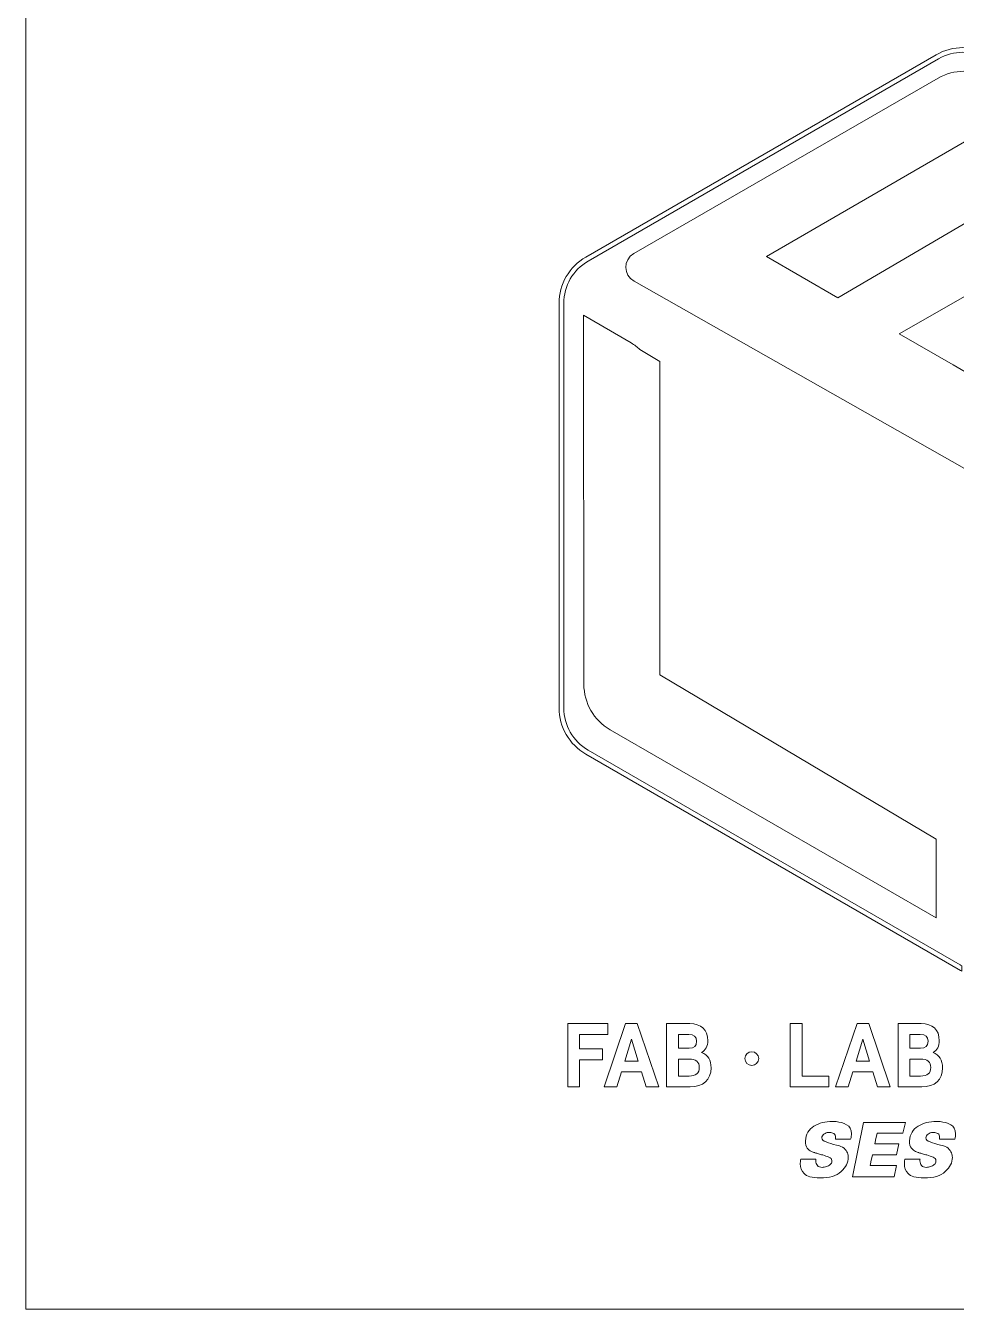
# Model space of a CAD drawing. Header units: millimetres. Extents: x -58.4 to 21.6, y 20.3 to 100.3.
# Drawn here: x -58.4 to -20.4, y 20.3 to 72.8 of the extents above; entities that cross this region are included whole.
import ezdxf

# ---------------------------------------------------------------- set-up
doc = ezdxf.new("R2010")
doc.units = ezdxf.units.MM
doc.header["$MEASUREMENT"] = 0
doc.layers.add('Camada 1', color=7, linetype='Continuous')

msp = doc.modelspace()

# ---------------------------------------------------------------- linework, layer by layer
at = {"layer": 'Camada 1', "color": 250, "lineweight": 20}
msp.add_lwpolyline([(-58.4193, 20.2811), (21.5807, 20.2811), (21.5807, 100.2811), (-58.4193, 100.2811), (-58.4193, 20.2811)], close=True, dxfattribs=at)
at = {"layer": 'Camada 1', "color": 140, "lineweight": 9}
msp.add_open_spline([(-20.1418, 34.1066), (-20.1418, 34.1066), (-20.192, 34.1372), (-20.192, 34.1372), (-20.192, 34.1372), (-20.192, 34.1372), (-20.192, 34.1372), (-20.192, 34.1372), (-35.5172, 42.9859), (-35.5172, 42.9859), (-35.5172, 42.9859), (-35.5172, 42.9859), (-35.5172, 42.9859), (-36.1907, 43.3744), (-36.6083, 44.0982), (-36.6083, 44.8745), (-36.6083, 44.8745), (-36.6083, 44.8745), (-36.6083, 44.8745), (-36.6083, 44.8745), (-36.6083, 61.4226), (-36.6083, 61.4226), (-36.6083, 61.4226), (-36.6083, 61.4226), (-36.6083, 61.4226), (-36.6083, 62.1989), (-36.1907, 62.9219), (-35.5172, 63.3104), (-35.5172, 63.3104), (-35.5172, 63.3104), (-35.5172, 63.3112), (-35.5172, 63.3112), (-21.1873, 71.5853), (-21.1873, 71.5853), (-21.1873, 71.5853), (-21.1873, 71.5853), (-21.1873, 71.5853), (-20.5146, 71.9722), (-19.6794, 71.9738), (-19.0067, 71.5853), (-19.0067, 71.5853), (-19.0067, 71.5853), (-19.0067, 71.5853), (-19.0067, 71.5853), (-3.6721, 62.7319), (-3.6721, 62.7319), (-3.6721, 62.7319), (-3.6721, 62.7319), (-3.6721, 62.7319), (-3.6721, 62.7319), (-3.8628, 62.6228), (-3.8628, 62.6228), (-3.8628, 62.6228), (-3.8628, 62.6228), (-3.8628, 62.6228), (-3.8628, 62.6228), (-19.1025, 71.4204), (-19.1025, 71.4204), (-19.1025, 71.4204), (-19.1025, 71.4212), (-19.1025, 71.4212), (-19.7163, 71.7752), (-20.4785, 71.7744), (-21.0923, 71.4204), (-21.0923, 71.4204), (-21.0923, 71.4204), (-21.0923, 71.4204), (-21.0923, 71.4204), (-35.423, 63.1463), (-35.423, 63.1463), (-35.423, 63.1463), (-35.423, 63.1463), (-35.423, 63.1463), (-36.0368, 62.7923), (-36.4199, 62.1314), (-36.4199, 61.4226), (-36.4199, 61.4226), (-36.4199, 61.4226), (-36.4199, 61.4226), (-36.4199, 61.4226), (-36.4199, 44.8745), (-36.4199, 44.8745), (-36.4199, 44.8745), (-36.4199, 44.8745), (-36.4199, 44.8745), (-36.4199, 44.1657), (-36.0368, 43.5047), (-35.423, 43.1507), (-35.423, 43.1507), (-35.423, 43.1507), (-35.423, 43.1507), (-35.423, 43.1507), (-20.2069, 34.3657), (-20.2069, 34.3657), (-20.2069, 34.3657), (-20.2069, 34.3657), (-20.2069, 34.3657), (-20.2069, 34.3657), (-20.192, 34.3562), (-20.192, 34.3562), (-20.192, 34.3562), (-20.192, 34.3562), (-20.192, 34.3562), (-20.192, 34.3562), (-20.1394, 34.3264), (-20.1394, 34.3264), (-20.1394, 34.3264), (-20.1394, 34.3264), (-20.1394, 34.3264), (-20.1394, 34.3264), (-20.1418, 34.1066), (-20.1418, 34.1066)], degree=3, knots=[0, 0, 0, 0, 0.027027, 0.027027, 0.027027, 0.0540541, 0.0540541, 0.0540541, 0.0810811, 0.0810811, 0.0810811, 0.1081081, 0.1081081, 0.1081081, 0.1351351, 0.1351351, 0.1351351, 0.1621622, 0.1621622, 0.1621622, 0.1891892, 0.1891892, 0.1891892, 0.2162162, 0.2162162, 0.2162162, 0.2432432, 0.2432432, 0.2432432, 0.2702703, 0.2702703, 0.2702703, 0.2972973, 0.2972973, 0.2972973, 0.3243243, 0.3243243, 0.3243243, 0.3513514, 0.3513514, 0.3513514, 0.3783784, 0.3783784, 0.3783784, 0.4054054, 0.4054054, 0.4054054, 0.4324324, 0.4324324, 0.4324324, 0.4594595, 0.4594595, 0.4594595, 0.4864865, 0.4864865, 0.4864865, 0.5135135, 0.5135135, 0.5135135, 0.5405405, 0.5405405, 0.5405405, 0.5675676, 0.5675676, 0.5675676, 0.5945946, 0.5945946, 0.5945946, 0.6216216, 0.6216216, 0.6216216, 0.6486486, 0.6486486, 0.6486486, 0.6756757, 0.6756757, 0.6756757, 0.7027027, 0.7027027, 0.7027027, 0.7297297, 0.7297297, 0.7297297, 0.7567568, 0.7567568, 0.7567568, 0.7837838, 0.7837838, 0.7837838, 0.8108108, 0.8108108, 0.8108108, 0.8378378, 0.8378378, 0.8378378, 0.8648649, 0.8648649, 0.8648649, 0.8918919, 0.8918919, 0.8918919, 0.9189189, 0.9189189, 0.9189189, 0.9459459, 0.9459459, 0.9459459, 0.972973, 0.972973, 0.972973, 1, 1, 1, 1], dxfattribs=at)
at = {"layer": 'Camada 1', "color": 240, "lineweight": 9}
for points, knots in [([(-19.2618, 58.1879), (-19.2618, 58.1879), (-20.4997, 58.9029), (-20.4997, 58.9029), (-20.4997, 58.9029), (-20.4997, 58.9029), (-20.4997, 58.9029), (-20.4997, 58.9029), (-20.502, 58.9045), (-20.502, 58.9045), (-20.502, 58.9045), (-20.502, 58.9045), (-20.502, 58.9045), (-20.502, 58.9045), (-22.7054, 60.1761), (-22.7054, 60.1761), (-22.7054, 60.1761), (-22.7054, 60.1761), (-22.7054, 60.1761), (-22.7054, 60.1761), (-15.9769, 64.0176), (-15.9769, 64.0176), (-15.9769, 64.0176), (-15.9769, 64.0176), (-15.9769, 64.0184), (-15.9769, 64.0184), (-18.5656, 65.5388), (-18.5656, 65.5388), (-18.5656, 65.5388), (-18.5656, 65.5388), (-18.5656, 65.5388), (-18.5664, 65.5388), (-18.6119, 65.4957), (-18.6119, 65.4957), (-18.6119, 65.4957), (-18.6119, 65.4957), (-18.6119, 65.4957), (-18.6174, 65.4988), (-18.6205, 65.502), (-18.6253, 65.5043), (-18.6253, 65.5043), (-18.6253, 65.5043), (-18.6253, 65.5043), (-18.6253, 65.5043), (-18.5656, 65.5388), (-18.5656, 65.5388), (-18.5656, 65.5388), (-18.5656, 65.5388), (-18.5664, 65.5388), (-18.5664, 65.5388), (-25.2086, 61.6385), (-25.2086, 61.6385), (-25.2086, 61.6385), (-25.2086, 61.6385), (-25.2093, 61.6385), (-25.2093, 61.6385), (-28.1348, 63.3332), (-28.1348, 63.3332), (-28.1348, 63.3332), (-28.1348, 63.3332), (-28.1348, 63.3332), (-28.1348, 63.3332), (-17.2752, 69.6182), (-17.2752, 69.6182), (-17.2752, 69.6182), (-17.2752, 69.6182), (-17.2752, 69.6182), (-17.2752, 69.6182), (-19.0154, 70.6268), (-19.0154, 70.6268), (-19.0154, 70.6268), (-19.0154, 70.6268), (-19.0154, 70.6268), (-19.6598, 71.002), (-20.4565, 71.0036), (-21.1033, 70.6308), (-21.1033, 70.6308), (-21.1033, 70.6308), (-21.1033, 70.6308), (-21.1033, 70.6308), (-33.558, 63.4525), (-33.558, 63.4525), (-33.558, 63.4525), (-33.558, 63.4525), (-33.558, 63.4525), (-33.9944, 63.2005), (-33.9842, 62.5678), (-33.5415, 62.3284), (-33.5415, 62.3284), (-33.5415, 62.3284), (-33.5415, 62.3284), (-33.5415, 62.3284), (-19.6292, 54.439), (-19.6292, 54.439), (-19.6292, 54.439), (-19.6292, 54.439), (-19.6292, 54.4398), (-19.6292, 54.4398), (-16.2594, 56.3982), (-16.2594, 56.3982), (-16.2594, 56.3982), (-16.2594, 56.3982), (-16.2594, 56.3982), (-16.2594, 56.3982), (-19.0562, 58.0497), (-19.0562, 58.0497), (-19.0562, 58.0497), (-19.0562, 58.0497), (-19.0562, 58.0497), (-19.1213, 58.0984), (-19.1881, 58.1455), (-19.2618, 58.1879)], [0, 0, 0, 0, 0.027027, 0.027027, 0.027027, 0.0540541, 0.0540541, 0.0540541, 0.0810811, 0.0810811, 0.0810811, 0.1081081, 0.1081081, 0.1081081, 0.1351351, 0.1351351, 0.1351351, 0.1621622, 0.1621622, 0.1621622, 0.1891892, 0.1891892, 0.1891892, 0.2162162, 0.2162162, 0.2162162, 0.2432432, 0.2432432, 0.2432432, 0.2702703, 0.2702703, 0.2702703, 0.2972973, 0.2972973, 0.2972973, 0.3243243, 0.3243243, 0.3243243, 0.3513514, 0.3513514, 0.3513514, 0.3783784, 0.3783784, 0.3783784, 0.4054054, 0.4054054, 0.4054054, 0.4324324, 0.4324324, 0.4324324, 0.4594595, 0.4594595, 0.4594595, 0.4864865, 0.4864865, 0.4864865, 0.5135135, 0.5135135, 0.5135135, 0.5405405, 0.5405405, 0.5405405, 0.5675676, 0.5675676, 0.5675676, 0.5945946, 0.5945946, 0.5945946, 0.6216216, 0.6216216, 0.6216216, 0.6486486, 0.6486486, 0.6486486, 0.6756757, 0.6756757, 0.6756757, 0.7027027, 0.7027027, 0.7027027, 0.7297297, 0.7297297, 0.7297297, 0.7567568, 0.7567568, 0.7567568, 0.7837838, 0.7837838, 0.7837838, 0.8108108, 0.8108108, 0.8108108, 0.8378378, 0.8378378, 0.8378378, 0.8648649, 0.8648649, 0.8648649, 0.8918919, 0.8918919, 0.8918919, 0.9189189, 0.9189189, 0.9189189, 0.9459459, 0.9459459, 0.9459459, 0.972973, 0.972973, 0.972973, 1, 1, 1, 1]), ([(-36.2488, 31.9645), (-36.2488, 31.9645), (-34.6114, 31.9645), (-34.6114, 31.9645), (-34.6114, 31.9645), (-34.6114, 31.9645), (-34.6114, 31.9645), (-34.6114, 31.9645), (-34.6114, 31.5218), (-34.6114, 31.5218), (-34.6114, 31.5218), (-34.6114, 31.5218), (-34.6114, 31.5218), (-34.6114, 31.5218), (-35.7684, 31.5218), (-35.7684, 31.5218), (-35.7684, 31.5218), (-35.7684, 31.5218), (-35.7684, 31.5218), (-35.7684, 31.5218), (-35.7684, 30.93), (-35.7684, 30.93), (-35.7684, 30.93), (-35.7684, 30.93), (-35.7684, 30.93), (-35.7684, 30.93), (-34.8374, 30.93), (-34.8374, 30.93), (-34.8374, 30.93), (-34.8374, 30.93), (-34.8374, 30.93), (-34.8374, 30.93), (-34.8374, 30.4865), (-34.8374, 30.4865), (-34.8374, 30.4865), (-34.8374, 30.4865), (-34.8374, 30.4865), (-34.8374, 30.4865), (-35.7684, 30.4865), (-35.7684, 30.4865), (-35.7684, 30.4865), (-35.7684, 30.4865), (-35.7684, 30.4865), (-35.7684, 30.4865), (-35.7684, 29.3781), (-35.7684, 29.3781), (-35.7684, 29.3781), (-35.7684, 29.3781), (-35.7684, 29.3781), (-35.7684, 29.3781), (-36.2488, 29.3781), (-36.2488, 29.3781), (-36.2488, 29.3781), (-36.2488, 29.3781), (-36.2488, 29.3781), (-36.2488, 29.3781), (-36.2488, 31.9645), (-36.2488, 31.9645)], [0, 0, 0, 0, 0.0526316, 0.0526316, 0.0526316, 0.1052632, 0.1052632, 0.1052632, 0.1578947, 0.1578947, 0.1578947, 0.2105263, 0.2105263, 0.2105263, 0.2631579, 0.2631579, 0.2631579, 0.3157895, 0.3157895, 0.3157895, 0.3684211, 0.3684211, 0.3684211, 0.4210526, 0.4210526, 0.4210526, 0.4736842, 0.4736842, 0.4736842, 0.5263158, 0.5263158, 0.5263158, 0.5789474, 0.5789474, 0.5789474, 0.6315789, 0.6315789, 0.6315789, 0.6842105, 0.6842105, 0.6842105, 0.7368421, 0.7368421, 0.7368421, 0.7894737, 0.7894737, 0.7894737, 0.8421053, 0.8421053, 0.8421053, 0.8947368, 0.8947368, 0.8947368, 0.9473684, 0.9473684, 0.9473684, 1, 1, 1, 1]), ([(-33.0517, 29.3781), (-33.0517, 29.3781), (-33.2401, 29.988), (-33.2401, 29.988), (-33.2401, 29.988), (-33.2401, 29.988), (-33.2401, 29.988), (-33.2401, 29.988), (-34.0604, 29.988), (-34.0604, 29.988), (-34.0604, 29.988), (-34.0611, 29.988), (-34.0611, 29.988), (-34.0611, 29.988), (-34.2495, 29.3781), (-34.2495, 29.3781), (-34.2495, 29.3781), (-34.2495, 29.3781), (-34.2495, 29.3781), (-34.2495, 29.3781), (-34.7668, 29.3781), (-34.7668, 29.3781), (-34.7668, 29.3781), (-34.7668, 29.3781), (-34.7668, 29.3781), (-34.7668, 29.3781), (-33.8908, 31.9645), (-33.8908, 31.9645), (-33.8908, 31.9645), (-33.8908, 31.9645), (-33.8908, 31.9645), (-33.8908, 31.9645), (-33.4104, 31.9645), (-33.4104, 31.9645), (-33.4104, 31.9645), (-33.4104, 31.9645), (-33.4104, 31.9645), (-33.4104, 31.9645), (-32.5344, 29.3781), (-32.5344, 29.3781), (-32.5344, 29.3781), (-32.5344, 29.3781), (-32.5344, 29.3781), (-32.5344, 29.3781), (-33.0517, 29.3781), (-33.0517, 29.3781)], [0, 0, 0, 0, 0.0666667, 0.0666667, 0.0666667, 0.1333333, 0.1333333, 0.1333333, 0.2, 0.2, 0.2, 0.2666667, 0.2666667, 0.2666667, 0.3333333, 0.3333333, 0.3333333, 0.4, 0.4, 0.4, 0.4666667, 0.4666667, 0.4666667, 0.5333333, 0.5333333, 0.5333333, 0.6, 0.6, 0.6, 0.6666667, 0.6666667, 0.6666667, 0.7333333, 0.7333333, 0.7333333, 0.8, 0.8, 0.8, 0.8666667, 0.8666667, 0.8666667, 0.9333333, 0.9333333, 0.9333333, 1, 1, 1, 1]), ([(-32.2126, 31.9645), (-32.2126, 31.9645), (-31.2667, 31.9645), (-31.2667, 31.9645), (-31.2667, 31.9645), (-31.2667, 31.9645), (-31.2667, 31.9645), (-30.8123, 31.9645), (-30.5273, 31.7251), (-30.5273, 31.2667), (-30.5273, 31.2667), (-30.5273, 31.2667), (-30.5273, 31.2667), (-30.5281, 31.0555), (-30.62, 30.875), (-30.7824, 30.7895), (-30.7824, 30.7895), (-30.7824, 30.7895), (-30.7824, 30.7895), (-30.5242, 30.6827), (-30.3947, 30.4716), (-30.3947, 30.1576), (-30.3947, 30.1576), (-30.3947, 30.1576), (-30.3947, 30.1576), (-30.3947, 29.6591), (-30.7157, 29.3781), (-31.2479, 29.3781), (-31.2479, 29.3781), (-31.2479, 29.3781), (-31.2487, 29.3781), (-31.2487, 29.3781), (-32.2126, 29.3781), (-32.2126, 29.3781), (-32.2126, 29.3781), (-32.2126, 29.3781), (-32.2126, 29.3781), (-32.2126, 29.3781), (-32.2126, 31.9645), (-32.2126, 31.9645)], [0, 0, 0, 0, 0.0769231, 0.0769231, 0.0769231, 0.1538462, 0.1538462, 0.1538462, 0.2307692, 0.2307692, 0.2307692, 0.3076923, 0.3076923, 0.3076923, 0.3846154, 0.3846154, 0.3846154, 0.4615385, 0.4615385, 0.4615385, 0.5384615, 0.5384615, 0.5384615, 0.6153846, 0.6153846, 0.6153846, 0.6923077, 0.6923077, 0.6923077, 0.7692308, 0.7692308, 0.7692308, 0.8461538, 0.8461538, 0.8461538, 0.9230769, 0.9230769, 0.9230769, 1, 1, 1, 1]), ([(-31.7322, 31.5218), (-31.7322, 31.5218), (-31.7322, 31.5218), (-31.7322, 31.5218), (-31.7322, 31.5218), (-31.7322, 31.5218), (-31.7322, 31.5218), (-31.7322, 31.5218), (-31.7322, 30.9598), (-31.7322, 30.9598), (-31.7322, 30.9598), (-31.7322, 30.9598), (-31.7322, 30.9598), (-31.7322, 30.9598), (-31.2927, 30.9598), (-31.2927, 30.9598), (-31.2927, 30.9598), (-31.2927, 30.9598), (-31.2927, 30.9598), (-31.0894, 30.9598), (-30.9897, 31.0375), (-30.9897, 31.2408), (-30.9897, 31.2408), (-30.9897, 31.2408), (-30.9897, 31.2408), (-30.9897, 31.4441), (-31.0933, 31.5218), (-31.3036, 31.5218), (-31.3036, 31.5218), (-31.3036, 31.5218), (-31.3036, 31.5218), (-31.3036, 31.5218), (-31.7322, 31.5218), (-31.7322, 31.5218)], [0, 0, 0, 0, 0.0909091, 0.0909091, 0.0909091, 0.1818182, 0.1818182, 0.1818182, 0.2727273, 0.2727273, 0.2727273, 0.3636364, 0.3636364, 0.3636364, 0.4545455, 0.4545455, 0.4545455, 0.5454545, 0.5454545, 0.5454545, 0.6363636, 0.6363636, 0.6363636, 0.7272727, 0.7272727, 0.7272727, 0.8181818, 0.8181818, 0.8181818, 0.9090909, 0.9090909, 0.9090909, 1, 1, 1, 1]), ([(-27.1568, 31.9645), (-27.1568, 31.9645), (-26.6764, 31.9645), (-26.6764, 31.9645), (-26.6764, 31.9645), (-26.6764, 31.9645), (-26.6764, 31.9645), (-26.6764, 31.9645), (-26.6764, 29.8216), (-26.6764, 29.8216), (-26.6764, 29.8216), (-26.6764, 29.8216), (-26.6764, 29.8216), (-26.6764, 29.8216), (-25.5791, 29.8216), (-25.5791, 29.8216), (-25.5791, 29.8216), (-25.5791, 29.8216), (-25.5791, 29.8216), (-25.5791, 29.8216), (-25.5791, 29.3781), (-25.5791, 29.3781), (-25.5791, 29.3781), (-25.5791, 29.3781), (-25.5791, 29.3781), (-25.5791, 29.3781), (-27.1568, 29.3781), (-27.1568, 29.3781), (-27.1568, 29.3781), (-27.1568, 29.3781), (-27.1568, 29.3781), (-27.1568, 29.3781), (-27.1568, 31.9645), (-27.1568, 31.9645)], [0, 0, 0, 0, 0.0909091, 0.0909091, 0.0909091, 0.1818182, 0.1818182, 0.1818182, 0.2727273, 0.2727273, 0.2727273, 0.3636364, 0.3636364, 0.3636364, 0.4545455, 0.4545455, 0.4545455, 0.5454545, 0.5454545, 0.5454545, 0.6363636, 0.6363636, 0.6363636, 0.7272727, 0.7272727, 0.7272727, 0.8181818, 0.8181818, 0.8181818, 0.9090909, 0.9090909, 0.9090909, 1, 1, 1, 1]), ([(-23.5869, 29.3781), (-23.5869, 29.3781), (-23.7753, 29.988), (-23.7753, 29.988), (-23.7753, 29.988), (-23.7753, 29.988), (-23.7753, 29.988), (-23.7753, 29.988), (-24.5955, 29.988), (-24.5955, 29.988), (-24.5955, 29.988), (-24.5955, 29.988), (-24.5955, 29.988), (-24.5955, 29.988), (-24.7839, 29.3781), (-24.7839, 29.3781), (-24.7839, 29.3781), (-24.7839, 29.3781), (-24.7839, 29.3781), (-24.7839, 29.3781), (-25.3012, 29.3781), (-25.3012, 29.3781), (-25.3012, 29.3781), (-25.3012, 29.3781), (-25.3012, 29.3781), (-25.3012, 29.3781), (-24.426, 31.9645), (-24.426, 31.9645), (-24.426, 31.9645), (-24.426, 31.9645), (-24.426, 31.9645), (-24.426, 31.9645), (-23.9456, 31.9645), (-23.9456, 31.9645), (-23.9456, 31.9645), (-23.9456, 31.9645), (-23.9456, 31.9645), (-23.9456, 31.9645), (-23.0696, 29.3781), (-23.0696, 29.3781), (-23.0696, 29.3781), (-23.0696, 29.3781), (-23.0696, 29.3781), (-23.0696, 29.3781), (-23.5869, 29.3781), (-23.5869, 29.3781)], [0, 0, 0, 0, 0.0666667, 0.0666667, 0.0666667, 0.1333333, 0.1333333, 0.1333333, 0.2, 0.2, 0.2, 0.2666667, 0.2666667, 0.2666667, 0.3333333, 0.3333333, 0.3333333, 0.4, 0.4, 0.4, 0.4666667, 0.4666667, 0.4666667, 0.5333333, 0.5333333, 0.5333333, 0.6, 0.6, 0.6, 0.6666667, 0.6666667, 0.6666667, 0.7333333, 0.7333333, 0.7333333, 0.8, 0.8, 0.8, 0.8666667, 0.8666667, 0.8666667, 0.9333333, 0.9333333, 0.9333333, 1, 1, 1, 1]), ([(-22.7478, 31.9645), (-22.7478, 31.9645), (-21.8019, 31.9645), (-21.8019, 31.9645), (-21.8019, 31.9645), (-21.8019, 31.9645), (-21.8019, 31.9645), (-21.3474, 31.9645), (-21.0625, 31.7251), (-21.0625, 31.2667), (-21.0625, 31.2667), (-21.0625, 31.2667), (-21.0625, 31.2667), (-21.0625, 31.0555), (-21.1551, 30.875), (-21.3176, 30.7895), (-21.3176, 30.7895), (-21.3176, 30.7895), (-21.3176, 30.7895), (-21.0586, 30.6827), (-20.9298, 30.4716), (-20.9298, 30.1576), (-20.9298, 30.1576), (-20.9298, 30.1576), (-20.9298, 30.1576), (-20.9298, 29.6591), (-21.2509, 29.3781), (-21.7831, 29.3781), (-21.7831, 29.3781), (-21.7831, 29.3781), (-21.7831, 29.3781), (-21.7831, 29.3781), (-22.7478, 29.3781), (-22.7478, 29.3781), (-22.7478, 29.3781), (-22.7478, 29.3781), (-22.7478, 29.3781), (-22.7478, 29.3781), (-22.7478, 31.9645), (-22.7478, 31.9645)], [0, 0, 0, 0, 0.0769231, 0.0769231, 0.0769231, 0.1538462, 0.1538462, 0.1538462, 0.2307692, 0.2307692, 0.2307692, 0.3076923, 0.3076923, 0.3076923, 0.3846154, 0.3846154, 0.3846154, 0.4615385, 0.4615385, 0.4615385, 0.5384615, 0.5384615, 0.5384615, 0.6153846, 0.6153846, 0.6153846, 0.6923077, 0.6923077, 0.6923077, 0.7692308, 0.7692308, 0.7692308, 0.8461538, 0.8461538, 0.8461538, 0.9230769, 0.9230769, 0.9230769, 1, 1, 1, 1]), ([(-22.2674, 31.5218), (-22.2674, 31.5218), (-22.2674, 31.5218), (-22.2674, 31.5218), (-22.2674, 31.5218), (-22.2674, 31.5218), (-22.2674, 31.5218), (-22.2674, 31.5218), (-22.2674, 30.9598), (-22.2674, 30.9598), (-22.2674, 30.9598), (-22.2674, 30.9598), (-22.2674, 30.9598), (-22.2674, 30.9598), (-21.8278, 30.9598), (-21.8278, 30.9598), (-21.8278, 30.9598), (-21.8278, 30.9598), (-21.8278, 30.9598), (-21.6245, 30.9598), (-21.5248, 31.0375), (-21.5248, 31.2408), (-21.5248, 31.2408), (-21.5248, 31.2408), (-21.5248, 31.2408), (-21.5248, 31.4441), (-21.6277, 31.5218), (-21.8388, 31.5218), (-21.8388, 31.5218), (-21.8388, 31.5218), (-21.8388, 31.5218), (-21.8388, 31.5218), (-22.2674, 31.5218), (-22.2674, 31.5218)], [0, 0, 0, 0, 0.0909091, 0.0909091, 0.0909091, 0.1818182, 0.1818182, 0.1818182, 0.2727273, 0.2727273, 0.2727273, 0.3636364, 0.3636364, 0.3636364, 0.4545455, 0.4545455, 0.4545455, 0.5454545, 0.5454545, 0.5454545, 0.6363636, 0.6363636, 0.6363636, 0.7272727, 0.7272727, 0.7272727, 0.8181818, 0.8181818, 0.8181818, 0.9090909, 0.9090909, 0.9090909, 1, 1, 1, 1]), ([(-33.6506, 31.3295), (-33.6506, 31.3295), (-33.6506, 31.3295), (-33.6506, 31.3295), (-33.6506, 31.3295), (-33.6506, 31.3295), (-33.6506, 31.3295), (-33.6506, 31.3295), (-33.9238, 30.4315), (-33.9238, 30.4315), (-33.9238, 30.4315), (-33.9238, 30.4315), (-33.9238, 30.4315), (-33.9238, 30.4315), (-33.3775, 30.4315), (-33.3775, 30.4315), (-33.3775, 30.4315), (-33.3775, 30.4315), (-33.3775, 30.4315), (-33.3775, 30.4315), (-33.6506, 31.3295), (-33.6506, 31.3295)], [0, 0, 0, 0, 0.1428571, 0.1428571, 0.1428571, 0.2857143, 0.2857143, 0.2857143, 0.4285714, 0.4285714, 0.4285714, 0.5714286, 0.5714286, 0.5714286, 0.7142857, 0.7142857, 0.7142857, 0.8571429, 0.8571429, 0.8571429, 1, 1, 1, 1]), ([(-24.1858, 31.3295), (-24.1858, 31.3295), (-24.1858, 31.3295), (-24.1858, 31.3295), (-24.1858, 31.3295), (-24.1858, 31.3295), (-24.1858, 31.3295), (-24.1858, 31.3295), (-24.4589, 30.4315), (-24.4589, 30.4315), (-24.4589, 30.4315), (-24.4589, 30.4315), (-24.4589, 30.4315), (-24.4589, 30.4315), (-23.9118, 30.4315), (-23.9118, 30.4315), (-23.9118, 30.4315), (-23.9118, 30.4315), (-23.9118, 30.4315), (-23.9118, 30.4315), (-24.1858, 31.3295), (-24.1858, 31.3295)], [0, 0, 0, 0, 0.1428571, 0.1428571, 0.1428571, 0.2857143, 0.2857143, 0.2857143, 0.4285714, 0.4285714, 0.4285714, 0.5714286, 0.5714286, 0.5714286, 0.7142857, 0.7142857, 0.7142857, 0.8571429, 0.8571429, 0.8571429, 1, 1, 1, 1]), ([(-31.7322, 30.5163), (-31.7322, 30.5163), (-31.7322, 30.5163), (-31.7322, 30.5163), (-31.7322, 30.5163), (-31.7322, 30.5163), (-31.7322, 30.5163), (-31.7322, 30.5163), (-31.7322, 29.8216), (-31.7322, 29.8216), (-31.7322, 29.8216), (-31.7322, 29.8216), (-31.7322, 29.8216), (-31.7322, 29.8216), (-31.2927, 29.8216), (-31.2927, 29.8216), (-31.2927, 29.8216), (-31.2927, 29.8216), (-31.2927, 29.8216), (-31.0156, 29.8216), (-30.8751, 29.9362), (-30.8751, 30.1693), (-30.8751, 30.1693), (-30.8751, 30.1693), (-30.8751, 30.1693), (-30.8751, 30.4017), (-31.0156, 30.5163), (-31.2927, 30.5163), (-31.2927, 30.5163), (-31.2927, 30.5163), (-31.2927, 30.5163), (-31.2927, 30.5163), (-31.7322, 30.5163), (-31.7322, 30.5163)], [0, 0, 0, 0, 0.0909091, 0.0909091, 0.0909091, 0.1818182, 0.1818182, 0.1818182, 0.2727273, 0.2727273, 0.2727273, 0.3636364, 0.3636364, 0.3636364, 0.4545455, 0.4545455, 0.4545455, 0.5454545, 0.5454545, 0.5454545, 0.6363636, 0.6363636, 0.6363636, 0.7272727, 0.7272727, 0.7272727, 0.8181818, 0.8181818, 0.8181818, 0.9090909, 0.9090909, 0.9090909, 1, 1, 1, 1]), ([(-28.4488, 30.5328), (-28.4488, 30.3781), (-28.5736, 30.2526), (-28.729, 30.2526), (-28.729, 30.2526), (-28.729, 30.2526), (-28.729, 30.2526), (-28.8844, 30.2526), (-29.01, 30.3781), (-29.01, 30.5328), (-29.01, 30.5328), (-29.01, 30.5336), (-29.01, 30.5336), (-29.01, 30.6882), (-28.8844, 30.8138), (-28.729, 30.8138), (-28.729, 30.8138), (-28.729, 30.8138), (-28.729, 30.8138), (-28.5736, 30.8138), (-28.4488, 30.6882), (-28.4488, 30.5328)], [0, 0, 0, 0, 0.1428571, 0.1428571, 0.1428571, 0.2857143, 0.2857143, 0.2857143, 0.4285714, 0.4285714, 0.4285714, 0.5714286, 0.5714286, 0.5714286, 0.7142857, 0.7142857, 0.7142857, 0.8571429, 0.8571429, 0.8571429, 1, 1, 1, 1]), ([(-22.2674, 30.5163), (-22.2674, 30.5163), (-22.2674, 30.5163), (-22.2674, 30.5163), (-22.2674, 30.5163), (-22.2674, 30.5163), (-22.2674, 30.5163), (-22.2674, 30.5163), (-22.2674, 29.8216), (-22.2674, 29.8216), (-22.2674, 29.8216), (-22.2674, 29.8216), (-22.2674, 29.8216), (-22.2674, 29.8216), (-21.8278, 29.8216), (-21.8278, 29.8216), (-21.8278, 29.8216), (-21.8278, 29.8216), (-21.8278, 29.8216), (-21.5507, 29.8216), (-21.4102, 29.9362), (-21.4102, 30.1693), (-21.4102, 30.1693), (-21.4102, 30.1693), (-21.4102, 30.1693), (-21.4102, 30.4017), (-21.5507, 30.5163), (-21.8278, 30.5163), (-21.8278, 30.5163), (-21.8278, 30.5163), (-21.8278, 30.5163), (-21.8278, 30.5163), (-22.2674, 30.5163), (-22.2674, 30.5163)], [0, 0, 0, 0, 0.0909091, 0.0909091, 0.0909091, 0.1818182, 0.1818182, 0.1818182, 0.2727273, 0.2727273, 0.2727273, 0.3636364, 0.3636364, 0.3636364, 0.4545455, 0.4545455, 0.4545455, 0.5454545, 0.5454545, 0.5454545, 0.6363636, 0.6363636, 0.6363636, 0.7272727, 0.7272727, 0.7272727, 0.8181818, 0.8181818, 0.8181818, 0.9090909, 0.9090909, 0.9090909, 1, 1, 1, 1])]:
    msp.add_open_spline(points, degree=3, knots=knots, dxfattribs=at)
at = {"layer": 'Camada 1', "color": 114, "lineweight": 9}
msp.add_open_spline([(-32.4905, 46.2301), (-32.4905, 46.2301), (-32.4905, 59.0403), (-32.4905, 59.0403), (-32.4905, 59.0403), (-32.4905, 59.0403), (-32.4905, 59.0403), (-32.4905, 59.0403), (-33.3021, 59.5309), (-33.3021, 59.5309), (-33.3021, 59.5309), (-33.3021, 59.5309), (-33.3021, 59.5309), (-33.4104, 59.6314), (-33.5297, 59.7224), (-33.66, 59.7986), (-33.66, 59.7986), (-33.66, 59.7986), (-33.66, 59.7986), (-33.66, 59.7986), (-35.6153, 60.932), (-35.6153, 60.932), (-35.6153, 60.932), (-35.6153, 60.932), (-35.6153, 60.932), (-35.6153, 60.932), (-35.5957, 45.8384), (-35.5957, 45.8384), (-35.5957, 45.8384), (-35.5957, 45.8384), (-35.5957, 45.8384), (-35.5957, 45.0738), (-35.1867, 44.3682), (-34.5258, 43.9851), (-34.5258, 43.9851), (-34.5258, 43.9851), (-34.5258, 43.9851), (-34.5258, 43.9851), (-21.1936, 36.288), (-21.1936, 36.288), (-21.1936, 36.288), (-21.1936, 36.288), (-21.1936, 36.2888), (-21.1936, 36.2888), (-21.1936, 39.5023), (-21.1936, 39.5023), (-21.1936, 39.5023), (-21.1936, 39.5023), (-21.1936, 39.5023), (-21.1936, 39.5023), (-32.4905, 46.2301), (-32.4905, 46.2301)], degree=3, knots=[0, 0, 0, 0, 0.0588235, 0.0588235, 0.0588235, 0.1176471, 0.1176471, 0.1176471, 0.1764706, 0.1764706, 0.1764706, 0.2352941, 0.2352941, 0.2352941, 0.2941176, 0.2941176, 0.2941176, 0.3529412, 0.3529412, 0.3529412, 0.4117647, 0.4117647, 0.4117647, 0.4705882, 0.4705882, 0.4705882, 0.5294118, 0.5294118, 0.5294118, 0.5882353, 0.5882353, 0.5882353, 0.6470588, 0.6470588, 0.6470588, 0.7058824, 0.7058824, 0.7058824, 0.7647059, 0.7647059, 0.7647059, 0.8235294, 0.8235294, 0.8235294, 0.8823529, 0.8823529, 0.8823529, 0.9411765, 0.9411765, 0.9411765, 1, 1, 1, 1], dxfattribs=at)
at = {"layer": 'Camada 1', "color": 250, "lineweight": 9}
for points, knots in [([(-26.539, 27.1709), (-26.5163, 27.4456), (-26.3985, 27.6458), (-26.1866, 27.7721), (-26.1866, 27.7721), (-26.1866, 27.7729), (-26.1866, 27.7729), (-25.9731, 27.8993), (-25.7227, 27.9621), (-25.4331, 27.9621), (-25.4331, 27.9621), (-25.4331, 27.9621), (-25.4331, 27.9621), (-25.4087, 27.9621), (-25.3836, 27.9613), (-25.3585, 27.9605), (-25.3585, 27.9605), (-25.3585, 27.9605), (-25.3585, 27.9605), (-25.3326, 27.959), (-25.3075, 27.9574), (-25.2831, 27.9558), (-25.2831, 27.9558), (-25.2831, 27.9558), (-25.2831, 27.9558), (-25.1261, 27.944), (-24.9825, 27.9024), (-24.853, 27.8318), (-24.853, 27.8318), (-24.853, 27.8318), (-24.853, 27.8318), (-24.7219, 27.7619), (-24.656, 27.6379), (-24.6536, 27.4613), (-24.6536, 27.4613), (-24.6536, 27.4613), (-24.6536, 27.4613), (-24.6536, 27.4283), (-24.6567, 27.3938), (-24.6615, 27.3569), (-24.6615, 27.3569), (-24.6615, 27.3569), (-24.6615, 27.3569), (-24.667, 27.32), (-24.6748, 27.2815), (-24.6874, 27.2407), (-24.6874, 27.2407), (-24.6874, 27.2407), (-24.6874, 27.2407), (-24.6874, 27.2407), (-25.3137, 27.2439), (-25.3137, 27.2439), (-25.3137, 27.2439), (-25.3137, 27.2439), (-25.3137, 27.2439), (-25.3098, 27.2564), (-25.3075, 27.2682), (-25.3059, 27.2808), (-25.3059, 27.2808), (-25.3059, 27.2808), (-25.3059, 27.2808), (-25.3051, 27.2925), (-25.3051, 27.3035), (-25.3051, 27.3145), (-25.3051, 27.3145), (-25.3051, 27.3145), (-25.3051, 27.3145), (-25.3028, 27.3852), (-25.3271, 27.437), (-25.3773, 27.4684), (-25.3773, 27.4684), (-25.3781, 27.4684), (-25.3781, 27.4684), (-25.4291, 27.5005), (-25.4872, 27.5155), (-25.5524, 27.5155), (-25.5524, 27.5155), (-25.5524, 27.5155), (-25.5524, 27.5155), (-25.5524, 27.5155), (-25.5704, 27.5155), (-25.5704, 27.5155), (-25.5704, 27.5155), (-25.5704, 27.5155), (-25.5704, 27.5155), (-25.5704, 27.5155), (-25.5916, 27.5155), (-25.5916, 27.5155), (-25.5916, 27.5155), (-25.5916, 27.5155), (-25.5916, 27.5155), (-25.6591, 27.51), (-25.7219, 27.4872), (-25.78, 27.4472), (-25.78, 27.4472), (-25.78, 27.4472), (-25.78, 27.4472), (-25.8381, 27.4071), (-25.8671, 27.3553), (-25.8671, 27.2902), (-25.8671, 27.2902), (-25.8671, 27.2902), (-25.8671, 27.2902), (-25.8671, 27.2282), (-25.8083, 27.174), (-25.6913, 27.1261), (-25.6913, 27.1261), (-25.6913, 27.1261), (-25.6913, 27.1261), (-25.5743, 27.0782), (-25.4323, 27.0359), (-25.2651, 26.999), (-25.2651, 26.999), (-25.2651, 26.999), (-25.2651, 26.999), (-25.1285, 26.9691), (-25.0265, 26.9244), (-24.9574, 26.8647), (-24.9574, 26.8647), (-24.9574, 26.8647), (-24.9574, 26.8647), (-24.8899, 26.8059), (-24.8436, 26.7439), (-24.8184, 26.6787), (-24.8184, 26.6787), (-24.8184, 26.6787), (-24.8184, 26.6787), (-24.8067, 26.6481), (-24.798, 26.6167), (-24.7925, 26.5853), (-24.7925, 26.5853), (-24.7925, 26.5853), (-24.7925, 26.5853), (-24.7878, 26.5539), (-24.7855, 26.5241), (-24.7855, 26.495), (-24.7855, 26.495), (-24.7855, 26.495), (-24.7855, 26.495), (-24.7855, 26.2792), (-24.8812, 26.0861), (-25.0743, 25.9134), (-25.0743, 25.9134), (-25.0743, 25.9134), (-25.0743, 25.9134), (-25.2666, 25.7407), (-25.5555, 25.6551), (-25.9401, 25.6551), (-25.9401, 25.6551), (-25.9401, 25.6551), (-25.9401, 25.6551), (-26.2745, 25.6551), (-26.4927, 25.7132), (-26.5948, 25.8294), (-26.5948, 25.8294), (-26.5948, 25.8294), (-26.5948, 25.8294), (-26.696, 25.9448), (-26.747, 26.0774), (-26.747, 26.2266), (-26.747, 26.2266), (-26.747, 26.2266), (-26.747, 26.2266), (-26.747, 26.2431), (-26.7463, 26.2588), (-26.7455, 26.2753), (-26.7455, 26.2753), (-26.7455, 26.2753), (-26.7455, 26.2753), (-26.7439, 26.2917), (-26.7439, 26.3074), (-26.7439, 26.3247), (-26.7439, 26.3247), (-26.7439, 26.3247), (-26.7439, 26.3247), (-26.7416, 26.3404), (-26.7392, 26.3569), (-26.7376, 26.3726), (-26.7376, 26.3726), (-26.7376, 26.3726), (-26.7376, 26.3726), (-26.7353, 26.3899), (-26.7337, 26.4056), (-26.7314, 26.422), (-26.7314, 26.422), (-26.7314, 26.422), (-26.7314, 26.422), (-26.7314, 26.422), (-26.1081, 26.4252), (-26.1081, 26.4252), (-26.1081, 26.4252), (-26.1081, 26.4252), (-26.1081, 26.4252), (-26.1105, 26.4103), (-26.1112, 26.3977), (-26.1112, 26.3867), (-26.1112, 26.3867), (-26.1112, 26.3867), (-26.1112, 26.3867), (-26.1112, 26.3867), (-26.1112, 26.3545), (-26.1112, 26.3545), (-26.1112, 26.3545), (-26.1112, 26.3545), (-26.1112, 26.3545), (-26.1112, 26.2753), (-26.0893, 26.2101), (-26.0477, 26.1606), (-26.0477, 26.1606), (-26.0477, 26.1606), (-26.0477, 26.1606), (-26.0045, 26.1104), (-25.9362, 26.0861), (-25.8428, 26.0861), (-25.8428, 26.0861), (-25.8428, 26.0861), (-25.8428, 26.0861), (-25.8216, 26.0861), (-25.7965, 26.0884), (-25.7659, 26.0931), (-25.7659, 26.0931), (-25.7659, 26.0931), (-25.7659, 26.0931), (-25.7353, 26.0986), (-25.7054, 26.1057), (-25.674, 26.1167), (-25.674, 26.1167), (-25.674, 26.1167), (-25.674, 26.1167), (-25.6191, 26.1347), (-25.5696, 26.1622), (-25.5249, 26.1991), (-25.5249, 26.1991), (-25.5249, 26.1991), (-25.5249, 26.1991), (-25.4802, 26.2352), (-25.4574, 26.2847), (-25.4574, 26.3459), (-25.4574, 26.3459), (-25.4574, 26.3459), (-25.4574, 26.3459), (-25.4574, 26.3459), (-25.4574, 26.3592), (-25.4574, 26.3592), (-25.4574, 26.3592), (-25.4574, 26.3592), (-25.4574, 26.3592), (-25.4574, 26.3592), (-25.4574, 26.3726), (-25.4574, 26.3726), (-25.4574, 26.3726), (-25.4574, 26.3726), (-25.4574, 26.3726), (-25.4574, 26.4236), (-25.4966, 26.4668), (-25.5736, 26.5013), (-25.5736, 26.5013), (-25.5736, 26.5013), (-25.5736, 26.5013), (-25.6513, 26.5366), (-25.7368, 26.5665), (-25.8302, 26.5932), (-25.8302, 26.5932), (-25.8302, 26.5932), (-25.8302, 26.5932), (-25.8891, 26.6096), (-25.9456, 26.6245), (-26.0014, 26.6387), (-26.0014, 26.6387), (-26.0014, 26.6387), (-26.0014, 26.6387), (-26.0563, 26.6536), (-26.1026, 26.6677), (-26.1387, 26.6819), (-26.1387, 26.6819), (-26.1387, 26.6819), (-26.1387, 26.6819), (-26.1411, 26.6819), (-26.1434, 26.6819), (-26.1466, 26.6834), (-26.1466, 26.6834), (-26.1466, 26.6834), (-26.1466, 26.6834), (-26.1497, 26.6842), (-26.1521, 26.6858), (-26.1544, 26.6881), (-26.1544, 26.6881), (-26.1544, 26.6881), (-26.1544, 26.6881), (-26.1544, 26.6881), (-26.1568, 26.6881), (-26.1568, 26.6881), (-26.1568, 26.6881), (-26.1568, 26.6881), (-26.1568, 26.6881), (-26.178, 26.696), (-26.1992, 26.7038), (-26.2211, 26.7109), (-26.2211, 26.7109), (-26.2211, 26.7109), (-26.2211, 26.7109), (-26.2439, 26.718), (-26.2674, 26.7266), (-26.291, 26.736), (-26.291, 26.736), (-26.2918, 26.7368), (-26.2918, 26.7368), (-26.3522, 26.7635), (-26.4095, 26.8067), (-26.4613, 26.8679), (-26.4613, 26.8679), (-26.4613, 26.8679), (-26.4613, 26.8679), (-26.5131, 26.9291), (-26.539, 27.0288), (-26.539, 27.1677), (-26.539, 27.1677), (-26.539, 27.1677), (-26.539, 27.1677), (-26.539, 27.1677), (-26.539, 27.1709), (-26.539, 27.1709)], [0, 0, 0, 0, 0.0093458, 0.0093458, 0.0093458, 0.0186916, 0.0186916, 0.0186916, 0.0280374, 0.0280374, 0.0280374, 0.0373832, 0.0373832, 0.0373832, 0.046729, 0.046729, 0.046729, 0.0560748, 0.0560748, 0.0560748, 0.0654206, 0.0654206, 0.0654206, 0.0747664, 0.0747664, 0.0747664, 0.0841121, 0.0841121, 0.0841121, 0.0934579, 0.0934579, 0.0934579, 0.1028037, 0.1028037, 0.1028037, 0.1121495, 0.1121495, 0.1121495, 0.1214953, 0.1214953, 0.1214953, 0.1308411, 0.1308411, 0.1308411, 0.1401869, 0.1401869, 0.1401869, 0.1495327, 0.1495327, 0.1495327, 0.1588785, 0.1588785, 0.1588785, 0.1682243, 0.1682243, 0.1682243, 0.1775701, 0.1775701, 0.1775701, 0.1869159, 0.1869159, 0.1869159, 0.1962617, 0.1962617, 0.1962617, 0.2056075, 0.2056075, 0.2056075, 0.2149533, 0.2149533, 0.2149533, 0.2242991, 0.2242991, 0.2242991, 0.2336449, 0.2336449, 0.2336449, 0.2429907, 0.2429907, 0.2429907, 0.2523364, 0.2523364, 0.2523364, 0.2616822, 0.2616822, 0.2616822, 0.271028, 0.271028, 0.271028, 0.2803738, 0.2803738, 0.2803738, 0.2897196, 0.2897196, 0.2897196, 0.2990654, 0.2990654, 0.2990654, 0.3084112, 0.3084112, 0.3084112, 0.317757, 0.317757, 0.317757, 0.3271028, 0.3271028, 0.3271028, 0.3364486, 0.3364486, 0.3364486, 0.3457944, 0.3457944, 0.3457944, 0.3551402, 0.3551402, 0.3551402, 0.364486, 0.364486, 0.364486, 0.3738318, 0.3738318, 0.3738318, 0.3831776, 0.3831776, 0.3831776, 0.3925234, 0.3925234, 0.3925234, 0.4018692, 0.4018692, 0.4018692, 0.411215, 0.411215, 0.411215, 0.4205607, 0.4205607, 0.4205607, 0.4299065, 0.4299065, 0.4299065, 0.4392523, 0.4392523, 0.4392523, 0.4485981, 0.4485981, 0.4485981, 0.4579439, 0.4579439, 0.4579439, 0.4672897, 0.4672897, 0.4672897, 0.4766355, 0.4766355, 0.4766355, 0.4859813, 0.4859813, 0.4859813, 0.4953271, 0.4953271, 0.4953271, 0.5046729, 0.5046729, 0.5046729, 0.5140187, 0.5140187, 0.5140187, 0.5233645, 0.5233645, 0.5233645, 0.5327103, 0.5327103, 0.5327103, 0.5420561, 0.5420561, 0.5420561, 0.5514019, 0.5514019, 0.5514019, 0.5607477, 0.5607477, 0.5607477, 0.5700935, 0.5700935, 0.5700935, 0.5794393, 0.5794393, 0.5794393, 0.588785, 0.588785, 0.588785, 0.5981308, 0.5981308, 0.5981308, 0.6074766, 0.6074766, 0.6074766, 0.6168224, 0.6168224, 0.6168224, 0.6261682, 0.6261682, 0.6261682, 0.635514, 0.635514, 0.635514, 0.6448598, 0.6448598, 0.6448598, 0.6542056, 0.6542056, 0.6542056, 0.6635514, 0.6635514, 0.6635514, 0.6728972, 0.6728972, 0.6728972, 0.682243, 0.682243, 0.682243, 0.6915888, 0.6915888, 0.6915888, 0.7009346, 0.7009346, 0.7009346, 0.7102804, 0.7102804, 0.7102804, 0.7196262, 0.7196262, 0.7196262, 0.728972, 0.728972, 0.728972, 0.7383178, 0.7383178, 0.7383178, 0.7476636, 0.7476636, 0.7476636, 0.7570093, 0.7570093, 0.7570093, 0.7663551, 0.7663551, 0.7663551, 0.7757009, 0.7757009, 0.7757009, 0.7850467, 0.7850467, 0.7850467, 0.7943925, 0.7943925, 0.7943925, 0.8037383, 0.8037383, 0.8037383, 0.8130841, 0.8130841, 0.8130841, 0.8224299, 0.8224299, 0.8224299, 0.8317757, 0.8317757, 0.8317757, 0.8411215, 0.8411215, 0.8411215, 0.8504673, 0.8504673, 0.8504673, 0.8598131, 0.8598131, 0.8598131, 0.8691589, 0.8691589, 0.8691589, 0.8785047, 0.8785047, 0.8785047, 0.8878505, 0.8878505, 0.8878505, 0.8971963, 0.8971963, 0.8971963, 0.9065421, 0.9065421, 0.9065421, 0.9158879, 0.9158879, 0.9158879, 0.9252336, 0.9252336, 0.9252336, 0.9345794, 0.9345794, 0.9345794, 0.9439252, 0.9439252, 0.9439252, 0.953271, 0.953271, 0.953271, 0.9626168, 0.9626168, 0.9626168, 0.9719626, 0.9719626, 0.9719626, 0.9813084, 0.9813084, 0.9813084, 0.9906542, 0.9906542, 0.9906542, 1, 1, 1, 1]), ([(-24.1591, 27.9158), (-24.1591, 27.9158), (-22.4511, 27.9158), (-22.4511, 27.9158), (-22.4511, 27.9158), (-22.4511, 27.9158), (-22.4511, 27.9158), (-22.4511, 27.9158), (-22.5484, 27.4848), (-22.5484, 27.4848), (-22.5484, 27.4848), (-22.5484, 27.4856), (-22.5484, 27.4856), (-22.5484, 27.4856), (-23.6057, 27.4848), (-23.6057, 27.4848), (-23.6057, 27.4848), (-23.6057, 27.4856), (-23.6057, 27.4856), (-23.6057, 27.4848), (-23.703, 27.0516), (-23.703, 27.0516), (-23.703, 27.0516), (-23.703, 27.0516), (-23.703, 27.0516), (-23.703, 27.0516), (-22.7172, 27.0516), (-22.7172, 27.0516), (-22.7172, 27.0516), (-22.7172, 27.0516), (-22.7172, 27.0516), (-22.7172, 27.0516), (-22.8113, 26.5932), (-22.8113, 26.5932), (-22.8113, 26.5932), (-22.8113, 26.5932), (-22.8113, 26.5932), (-22.8113, 26.5932), (-23.798, 26.5932), (-23.798, 26.5932), (-23.798, 26.5932), (-23.798, 26.5932), (-23.798, 26.5932), (-23.7988, 26.5932), (-23.8961, 26.163), (-23.8961, 26.163), (-23.8961, 26.163), (-23.8961, 26.163), (-23.8961, 26.163), (-23.8961, 26.163), (-22.8113, 26.163), (-22.8113, 26.163), (-22.8113, 26.163), (-22.8113, 26.163), (-22.8113, 26.163), (-22.8113, 26.163), (-22.9095, 25.7038), (-22.9095, 25.7038), (-22.9095, 25.7038), (-22.9095, 25.7038), (-22.9095, 25.7038), (-22.9095, 25.7038), (-24.6167, 25.7038), (-24.6167, 25.7038), (-24.6167, 25.7038), (-24.6167, 25.7038), (-24.6167, 25.7038), (-24.6167, 25.7038), (-24.1591, 27.9158), (-24.1591, 27.9158)], [0, 0, 0, 0, 0.0434783, 0.0434783, 0.0434783, 0.0869565, 0.0869565, 0.0869565, 0.1304348, 0.1304348, 0.1304348, 0.173913, 0.173913, 0.173913, 0.2173913, 0.2173913, 0.2173913, 0.2608696, 0.2608696, 0.2608696, 0.3043478, 0.3043478, 0.3043478, 0.3478261, 0.3478261, 0.3478261, 0.3913043, 0.3913043, 0.3913043, 0.4347826, 0.4347826, 0.4347826, 0.4782609, 0.4782609, 0.4782609, 0.5217391, 0.5217391, 0.5217391, 0.5652174, 0.5652174, 0.5652174, 0.6086957, 0.6086957, 0.6086957, 0.6521739, 0.6521739, 0.6521739, 0.6956522, 0.6956522, 0.6956522, 0.7391304, 0.7391304, 0.7391304, 0.7826087, 0.7826087, 0.7826087, 0.826087, 0.826087, 0.826087, 0.8695652, 0.8695652, 0.8695652, 0.9130435, 0.9130435, 0.9130435, 0.9565217, 0.9565217, 0.9565217, 1, 1, 1, 1]), ([(-22.2823, 27.1709), (-22.2603, 27.4456), (-22.1426, 27.6458), (-21.9299, 27.7721), (-21.9299, 27.7721), (-21.9299, 27.7729), (-21.9299, 27.7729), (-21.7171, 27.8993), (-21.466, 27.9621), (-21.1771, 27.9621), (-21.1771, 27.9621), (-21.1771, 27.9621), (-21.1771, 27.9621), (-21.152, 27.9621), (-21.1276, 27.9613), (-21.1017, 27.9605), (-21.1017, 27.9605), (-21.1017, 27.9605), (-21.1017, 27.9605), (-21.0766, 27.959), (-21.0515, 27.9574), (-21.0272, 27.9558), (-21.0272, 27.9558), (-21.0272, 27.9558), (-21.0272, 27.9558), (-20.8702, 27.944), (-20.7265, 27.9024), (-20.5962, 27.8318), (-20.5962, 27.8318), (-20.5962, 27.8318), (-20.5962, 27.8318), (-20.4659, 27.7619), (-20.3992, 27.6379), (-20.3977, 27.4613), (-20.3977, 27.4613), (-20.3977, 27.4613), (-20.3977, 27.4613), (-20.3977, 27.4283), (-20.4, 27.3938), (-20.4055, 27.3569), (-20.4055, 27.3569), (-20.4055, 27.3569), (-20.4055, 27.3569), (-20.411, 27.32), (-20.4188, 27.2815), (-20.4314, 27.2407), (-20.4314, 27.2407), (-20.4314, 27.2407), (-20.4314, 27.2407), (-20.4314, 27.2407), (-21.0578, 27.2439), (-21.0578, 27.2439), (-21.0578, 27.2439), (-21.0578, 27.2439), (-21.0578, 27.2439), (-21.0539, 27.2564), (-21.0515, 27.2682), (-21.0499, 27.2808), (-21.0499, 27.2808), (-21.0499, 27.2808), (-21.0499, 27.2808), (-21.0492, 27.2925), (-21.0484, 27.3035), (-21.0484, 27.3145), (-21.0484, 27.3145), (-21.0484, 27.3145), (-21.0484, 27.3145), (-21.0468, 27.3852), (-21.0711, 27.437), (-21.1222, 27.4684), (-21.1222, 27.4684), (-21.1222, 27.4684), (-21.1222, 27.4684), (-21.1732, 27.5005), (-21.2313, 27.5155), (-21.2956, 27.5155), (-21.2956, 27.5155), (-21.2956, 27.5155), (-21.2956, 27.5155), (-21.2956, 27.5155), (-21.3145, 27.5155), (-21.3145, 27.5155), (-21.3145, 27.5155), (-21.3145, 27.5155), (-21.3145, 27.5155), (-21.3145, 27.5155), (-21.3357, 27.5155), (-21.3357, 27.5155), (-21.3357, 27.5155), (-21.3357, 27.5155), (-21.3357, 27.5155), (-21.4032, 27.51), (-21.466, 27.4872), (-21.5233, 27.4472), (-21.5233, 27.4472), (-21.5233, 27.4472), (-21.5233, 27.4472), (-21.5813, 27.4071), (-21.6104, 27.3553), (-21.6104, 27.2902), (-21.6104, 27.2902), (-21.6104, 27.2902), (-21.6104, 27.2902), (-21.6104, 27.2282), (-21.5523, 27.174), (-21.4346, 27.1261), (-21.4346, 27.1261), (-21.4346, 27.1261), (-21.4346, 27.1261), (-21.3176, 27.0782), (-21.1755, 27.0359), (-21.0083, 26.999), (-21.0083, 26.999), (-21.0083, 26.999), (-21.0083, 26.999), (-20.8725, 26.9691), (-20.7697, 26.9244), (-20.7014, 26.8647), (-20.7014, 26.8647), (-20.7014, 26.8647), (-20.7014, 26.8647), (-20.6339, 26.8059), (-20.5868, 26.7439), (-20.5625, 26.6787), (-20.5625, 26.6787), (-20.5625, 26.6787), (-20.5625, 26.6787), (-20.5507, 26.6481), (-20.5421, 26.6167), (-20.5366, 26.5853), (-20.5366, 26.5853), (-20.5366, 26.5853), (-20.5366, 26.5853), (-20.5319, 26.5539), (-20.5287, 26.5241), (-20.5287, 26.495), (-20.5287, 26.495), (-20.5287, 26.495), (-20.5287, 26.495), (-20.5287, 26.2792), (-20.6253, 26.0861), (-20.8176, 25.9134), (-20.8176, 25.9134), (-20.8184, 25.9134), (-20.8184, 25.9134), (-21.0107, 25.7407), (-21.2988, 25.6551), (-21.6842, 25.6551), (-21.6842, 25.6551), (-21.6842, 25.6551), (-21.6842, 25.6551), (-22.0178, 25.6551), (-22.236, 25.7132), (-22.3372, 25.8294), (-22.3372, 25.8294), (-22.338, 25.8294), (-22.338, 25.8294), (-22.4401, 25.9448), (-22.4903, 26.0774), (-22.4903, 26.2266), (-22.4903, 26.2266), (-22.4903, 26.2266), (-22.4903, 26.2266), (-22.4903, 26.2431), (-22.4903, 26.2588), (-22.4887, 26.2753), (-22.4887, 26.2753), (-22.4887, 26.2753), (-22.4887, 26.2753), (-22.488, 26.2917), (-22.488, 26.3074), (-22.488, 26.3247), (-22.488, 26.3247), (-22.488, 26.3247), (-22.488, 26.3247), (-22.4856, 26.3404), (-22.4832, 26.3569), (-22.4809, 26.3726), (-22.4809, 26.3726), (-22.4809, 26.3726), (-22.4809, 26.3726), (-22.4801, 26.3899), (-22.4777, 26.4056), (-22.4754, 26.422), (-22.4754, 26.422), (-22.4754, 26.422), (-22.4754, 26.422), (-22.4754, 26.422), (-21.8521, 26.4252), (-21.8521, 26.4252), (-21.8521, 26.4252), (-21.8521, 26.4252), (-21.8521, 26.4252), (-21.8545, 26.4103), (-21.8545, 26.3977), (-21.8545, 26.3867), (-21.8545, 26.3867), (-21.8545, 26.3867), (-21.8545, 26.3867), (-21.8545, 26.3867), (-21.8545, 26.3545), (-21.8545, 26.3545), (-21.8545, 26.3545), (-21.8545, 26.3545), (-21.8545, 26.3545), (-21.8545, 26.2753), (-21.8333, 26.2101), (-21.7909, 26.1606), (-21.7909, 26.1606), (-21.7909, 26.1606), (-21.7909, 26.1606), (-21.7485, 26.1104), (-21.6795, 26.0861), (-21.5861, 26.0861), (-21.5861, 26.0861), (-21.5861, 26.0861), (-21.5861, 26.0861), (-21.5664, 26.0861), (-21.5405, 26.0884), (-21.5091, 26.0931), (-21.5091, 26.0931), (-21.5091, 26.0931), (-21.5091, 26.0931), (-21.4793, 26.0986), (-21.4487, 26.1057), (-21.4181, 26.1167), (-21.4181, 26.1167), (-21.4181, 26.1167), (-21.4181, 26.1167), (-21.3631, 26.1347), (-21.3129, 26.1622), (-21.2682, 26.1991), (-21.2682, 26.1991), (-21.2682, 26.1991), (-21.2682, 26.1991), (-21.2234, 26.2352), (-21.2014, 26.2847), (-21.2014, 26.3459), (-21.2014, 26.3459), (-21.2014, 26.3459), (-21.2014, 26.3459), (-21.2014, 26.3459), (-21.2014, 26.3592), (-21.2014, 26.3592), (-21.2014, 26.3592), (-21.2014, 26.3592), (-21.2014, 26.3592), (-21.2014, 26.3592), (-21.2014, 26.3726), (-21.2014, 26.3726), (-21.2014, 26.3726), (-21.2014, 26.3726), (-21.2014, 26.3726), (-21.2014, 26.4236), (-21.2399, 26.4668), (-21.3176, 26.5013), (-21.3176, 26.5013), (-21.3176, 26.5013), (-21.3176, 26.5013), (-21.3945, 26.5366), (-21.4801, 26.5665), (-21.5743, 26.5932), (-21.5743, 26.5932), (-21.5743, 26.5932), (-21.5743, 26.5932), (-21.6332, 26.6096), (-21.6905, 26.6245), (-21.7454, 26.6387), (-21.7454, 26.6387), (-21.7454, 26.6387), (-21.7454, 26.6387), (-21.8003, 26.6536), (-21.8459, 26.6677), (-21.8828, 26.6819), (-21.8828, 26.6819), (-21.8828, 26.6819), (-21.8828, 26.6819), (-21.8843, 26.6819), (-21.8875, 26.6819), (-21.8898, 26.6834), (-21.8898, 26.6834), (-21.8898, 26.6834), (-21.8898, 26.6834), (-21.8938, 26.6842), (-21.8953, 26.6858), (-21.8977, 26.6881), (-21.8977, 26.6881), (-21.8977, 26.6881), (-21.8977, 26.6881), (-21.8977, 26.6881), (-21.9008, 26.6881), (-21.9008, 26.6881), (-21.9008, 26.6881), (-21.9008, 26.6881), (-21.9008, 26.6881), (-21.9212, 26.696), (-21.9432, 26.7038), (-21.9652, 26.7109), (-21.9652, 26.7109), (-21.9652, 26.7109), (-21.9652, 26.7109), (-21.9872, 26.718), (-22.0107, 26.7266), (-22.035, 26.736), (-22.035, 26.736), (-22.0358, 26.7368), (-22.0358, 26.7368), (-22.0963, 26.7635), (-22.1528, 26.8067), (-22.2046, 26.8679), (-22.2046, 26.8679), (-22.2046, 26.8679), (-22.2046, 26.8679), (-22.2572, 26.9291), (-22.2823, 27.0288), (-22.2823, 27.1677), (-22.2823, 27.1677), (-22.2823, 27.1677), (-22.2823, 27.1677), (-22.2823, 27.1677), (-22.2823, 27.1709), (-22.2823, 27.1709)], [0, 0, 0, 0, 0.0093458, 0.0093458, 0.0093458, 0.0186916, 0.0186916, 0.0186916, 0.0280374, 0.0280374, 0.0280374, 0.0373832, 0.0373832, 0.0373832, 0.046729, 0.046729, 0.046729, 0.0560748, 0.0560748, 0.0560748, 0.0654206, 0.0654206, 0.0654206, 0.0747664, 0.0747664, 0.0747664, 0.0841121, 0.0841121, 0.0841121, 0.0934579, 0.0934579, 0.0934579, 0.1028037, 0.1028037, 0.1028037, 0.1121495, 0.1121495, 0.1121495, 0.1214953, 0.1214953, 0.1214953, 0.1308411, 0.1308411, 0.1308411, 0.1401869, 0.1401869, 0.1401869, 0.1495327, 0.1495327, 0.1495327, 0.1588785, 0.1588785, 0.1588785, 0.1682243, 0.1682243, 0.1682243, 0.1775701, 0.1775701, 0.1775701, 0.1869159, 0.1869159, 0.1869159, 0.1962617, 0.1962617, 0.1962617, 0.2056075, 0.2056075, 0.2056075, 0.2149533, 0.2149533, 0.2149533, 0.2242991, 0.2242991, 0.2242991, 0.2336449, 0.2336449, 0.2336449, 0.2429907, 0.2429907, 0.2429907, 0.2523364, 0.2523364, 0.2523364, 0.2616822, 0.2616822, 0.2616822, 0.271028, 0.271028, 0.271028, 0.2803738, 0.2803738, 0.2803738, 0.2897196, 0.2897196, 0.2897196, 0.2990654, 0.2990654, 0.2990654, 0.3084112, 0.3084112, 0.3084112, 0.317757, 0.317757, 0.317757, 0.3271028, 0.3271028, 0.3271028, 0.3364486, 0.3364486, 0.3364486, 0.3457944, 0.3457944, 0.3457944, 0.3551402, 0.3551402, 0.3551402, 0.364486, 0.364486, 0.364486, 0.3738318, 0.3738318, 0.3738318, 0.3831776, 0.3831776, 0.3831776, 0.3925234, 0.3925234, 0.3925234, 0.4018692, 0.4018692, 0.4018692, 0.411215, 0.411215, 0.411215, 0.4205607, 0.4205607, 0.4205607, 0.4299065, 0.4299065, 0.4299065, 0.4392523, 0.4392523, 0.4392523, 0.4485981, 0.4485981, 0.4485981, 0.4579439, 0.4579439, 0.4579439, 0.4672897, 0.4672897, 0.4672897, 0.4766355, 0.4766355, 0.4766355, 0.4859813, 0.4859813, 0.4859813, 0.4953271, 0.4953271, 0.4953271, 0.5046729, 0.5046729, 0.5046729, 0.5140187, 0.5140187, 0.5140187, 0.5233645, 0.5233645, 0.5233645, 0.5327103, 0.5327103, 0.5327103, 0.5420561, 0.5420561, 0.5420561, 0.5514019, 0.5514019, 0.5514019, 0.5607477, 0.5607477, 0.5607477, 0.5700935, 0.5700935, 0.5700935, 0.5794393, 0.5794393, 0.5794393, 0.588785, 0.588785, 0.588785, 0.5981308, 0.5981308, 0.5981308, 0.6074766, 0.6074766, 0.6074766, 0.6168224, 0.6168224, 0.6168224, 0.6261682, 0.6261682, 0.6261682, 0.635514, 0.635514, 0.635514, 0.6448598, 0.6448598, 0.6448598, 0.6542056, 0.6542056, 0.6542056, 0.6635514, 0.6635514, 0.6635514, 0.6728972, 0.6728972, 0.6728972, 0.682243, 0.682243, 0.682243, 0.6915888, 0.6915888, 0.6915888, 0.7009346, 0.7009346, 0.7009346, 0.7102804, 0.7102804, 0.7102804, 0.7196262, 0.7196262, 0.7196262, 0.728972, 0.728972, 0.728972, 0.7383178, 0.7383178, 0.7383178, 0.7476636, 0.7476636, 0.7476636, 0.7570093, 0.7570093, 0.7570093, 0.7663551, 0.7663551, 0.7663551, 0.7757009, 0.7757009, 0.7757009, 0.7850467, 0.7850467, 0.7850467, 0.7943925, 0.7943925, 0.7943925, 0.8037383, 0.8037383, 0.8037383, 0.8130841, 0.8130841, 0.8130841, 0.8224299, 0.8224299, 0.8224299, 0.8317757, 0.8317757, 0.8317757, 0.8411215, 0.8411215, 0.8411215, 0.8504673, 0.8504673, 0.8504673, 0.8598131, 0.8598131, 0.8598131, 0.8691589, 0.8691589, 0.8691589, 0.8785047, 0.8785047, 0.8785047, 0.8878505, 0.8878505, 0.8878505, 0.8971963, 0.8971963, 0.8971963, 0.9065421, 0.9065421, 0.9065421, 0.9158879, 0.9158879, 0.9158879, 0.9252336, 0.9252336, 0.9252336, 0.9345794, 0.9345794, 0.9345794, 0.9439252, 0.9439252, 0.9439252, 0.953271, 0.953271, 0.953271, 0.9626168, 0.9626168, 0.9626168, 0.9719626, 0.9719626, 0.9719626, 0.9813084, 0.9813084, 0.9813084, 0.9906542, 0.9906542, 0.9906542, 1, 1, 1, 1])]:
    msp.add_open_spline(points, degree=3, knots=knots, dxfattribs=at)

doc.saveas('drawing.dxf')
